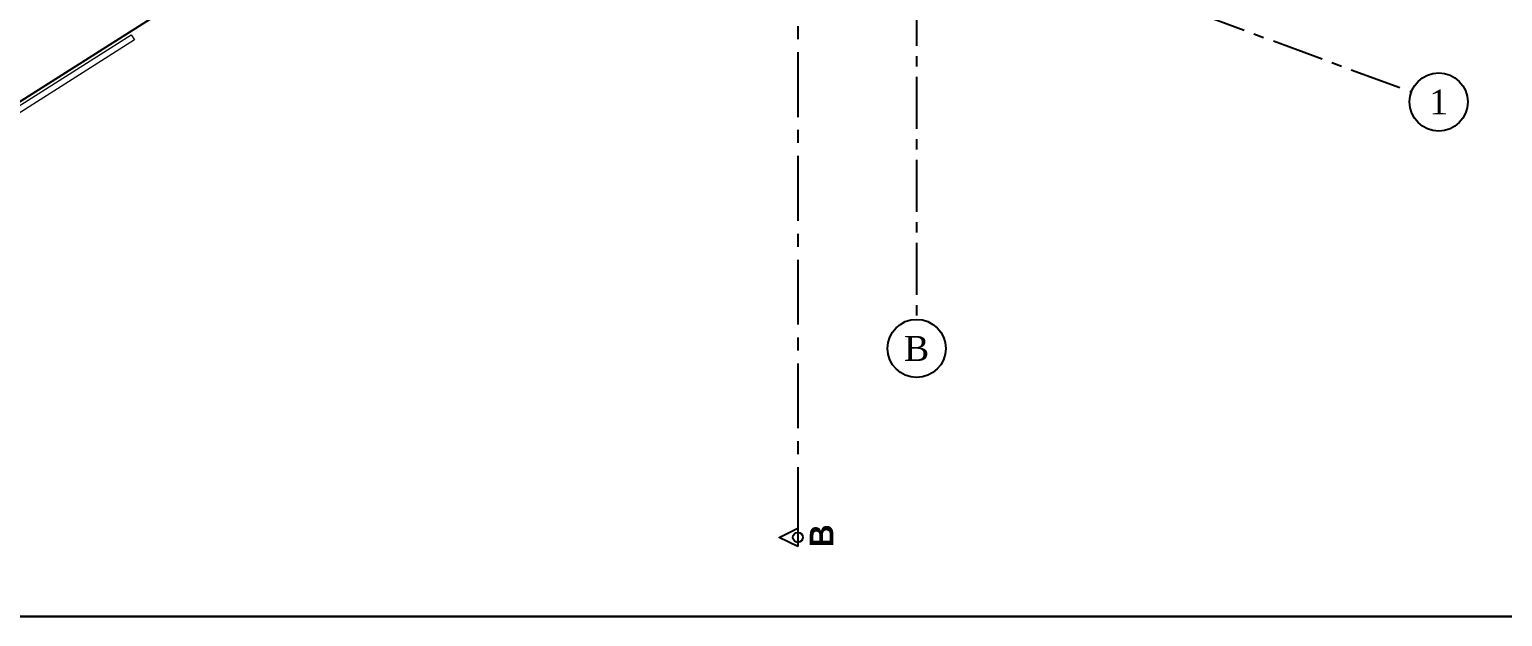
# Model space of a CAD drawing. Header units: millimetres. Extents: x 933584 to 974011, y 4545988 to 4553664.
# Drawn here: x 954310 to 955020, y 4549875 to 4550158 of the extents above; entities that cross this region are included whole.
import ezdxf
from ezdxf.enums import TextEntityAlignment as Align

# ---------------------------------------------------------------- set-up
doc = ezdxf.new("R2010")
doc.units = ezdxf.units.MM
doc.linetypes.add('CENTER', pattern=[2, 1.25, -0.25, 0.25, -0.25])
doc.layers.get('0').update_dxf_attribs({"color": 255})
for name, color, linetype in [('0-CSX-CXS_20', 14, 'CENTER'), ('0-DMS-50', 143, 'Continuous'), ('0-LNS-SLN', 6, 'Continuous'), ('0-TXT-XBX_20', 3, 'Continuous')]:
    doc.layers.add(name, color=color, linetype=linetype)
doc.layers.add('SFP CAM', color=8, linetype='Continuous', lineweight=9)
doc.styles.add('Century Gothic_B_3', font='GOTHICB.TTF', dxfattribs={"height": 4})
doc.styles.get("Standard").update_dxf_attribs({"font": 'times.ttf'})

# ---------------------------------------------------------------- blocks, each defined once
blk = doc.blocks.new('aksno_20')
at = {"layer": '0-TXT-XBX_20'}
blk.add_circle((0, 0), 7, dxfattribs=at)
blk.add_attdef('AKSNO', text='', height=6).set_placement((0, 0), align=Align.MIDDLE_CENTER)
blk = doc.blocks.new('ZVBXZDVB')
at = {"layer": '0-CSX-CXS_20', "ltscale": 20}
for points in [[(934637.85, 4552835.4), (934637.85, 4551518.59)], [(933721.5, 4552054.44), (934876.25, 4551628.21)]]:
    blk.add_lwpolyline(points, dxfattribs=at)
at = {"layer": '0-TXT-XBX_20'}
ref = blk.add_blockref('aksno_20', (934889.39, 4551623.36), dxfattribs=dict(at, xscale=2, yscale=2, zscale=2))
ref.add_attrib('AKSNO', '1', dxfattribs={"color": 7, "height": 12}).set_placement((934889.39, 4551623.36), align=Align.MIDDLE_CENTER)
ref = blk.add_blockref('aksno_20', (934637.85, 4551504.59), dxfattribs=dict(at, xscale=2, yscale=2, zscale=2))
ref.add_attrib('AKSNO', 'B', dxfattribs={"color": 7, "height": 12}).set_placement((934637.85, 4551504.59), align=Align.MIDDLE_CENTER)
blk = doc.blocks.new('XCVBXCVBXZ-flatten-1')
at = {"layer": 'SFP CAM', "color": 252}
blk.add_lwpolyline([(934261.03, 4553153.25), (934176.57, 4553099.71), (934174.97, 4553102.24), (934259.43, 4553155.78)], close=True, dxfattribs=at)
blk = doc.blocks.new('CXVBXCBXCB')
at = {"linetype": 'CENTER', "ltscale": 25}
blk.add_lwpolyline([(936604.05, 4552635.39), (936604.05, 4551251.6)], dxfattribs=at)
blk.add_lwpolyline([(936604.05, 4551247.18), (936594.96, 4551251.6), (936604.05, 4551256.02), (936604.05, 4551247.18)])
blk.add_circle((936604.05, 4551251.6), 2.41)
at = {"linetype": 'CENTER', "ltscale": 10, "insert": (936609.76, 4553142.81), "char_height": 11.3933, "width": 1895.9693, "attachment_point": 3, "rotation": 90, "line_spacing_factor": 0.984502, "style": 'Century Gothic_B_3'}
blk.add_mtext('\\pxql;{\\fFranklin Gothic Book|b1|i0|c162|p34;B}', dxfattribs=at)

msp = doc.modelspace()

# ---------------------------------------------------------------- linework, layer by layer
at = {"color": 0}
msp.add_lwpolyline([(953821.5, 4551335.4), (955881.5, 4551335.4), (955881.5, 4549875.4), (953821.5, 4549875.4)], close=True, dxfattribs=at)
at = {"layer": '0-DMS-50'}
msp.add_lwpolyline([(954787.85, 4550634.25), (954787.85, 4550542.25), (954788.85, 4550542.25), (954788.85, 4550536.25), (954787.84, 4550536.25), (954787.85, 4550292.61), (954788.85, 4550292.61), (954788.85, 4550286.61), (954787.85, 4550286.61), (954787.85, 4550288.61), (954785.85, 4550288.61), (954785.85, 4550281.61), (954793.85, 4550281.61), (954793.85, 4550184.96), (954546.51, 4550276.16), (953914.32, 4549875.4), (955273.84, 4549875.4)], dxfattribs=at)

# ---------------------------------------------------------------- block references
for name, p in [('XCVBXCVBXZ-flatten-1', (20100, -3000)), ('CXVBXCBXCB', (18076.62, -1338.04))]:
    msp.add_blockref(name, p)
at = {"layer": '0-LNS-SLN'}
msp.add_blockref('ZVBXZDVB', (20100, -1500), dxfattribs=at)

doc.saveas('drawing.dxf')
